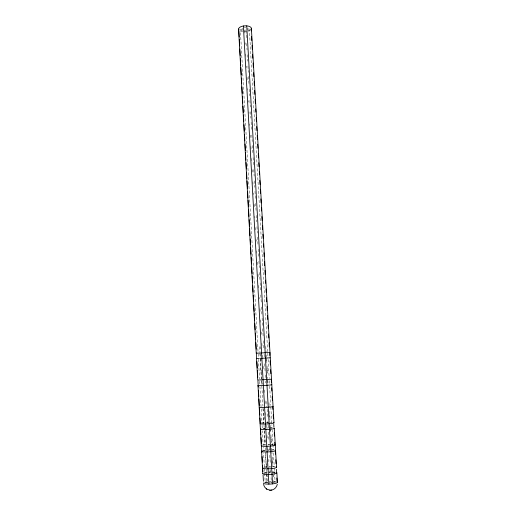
<?xml version="1.0" encoding="UTF-8"?>
<svg xmlns="http://www.w3.org/2000/svg" width="516" height="516" viewBox="0 0 516 516"><rect width="100%" height="100%" fill="white"/><g stroke="black" fill="none" stroke-linecap="round" stroke-linejoin="round"><path stroke-width="0.39" stroke-dasharray="2.58 1.94" d="M247.525 29.348L247.835 29.006L250.479 29.231M267.481 482.608L264.972 482.802M266.953 473.082L264.45 473.275M242.875 29.805L240.424 30.999L258.058 352.286M264.134 428.931A3.225 0.361 -3.2 0 1 264.211 428.835L264.985 428.628L262.928 428.532M272.545 482.163L275.067 481.505L274.306 468.057M272.009 472.65L274.531 472.03M271.693 467.07L274.215 466.47L273.403 452.242M271.384 450.275L273.267 449.875L273.003 445.153M271.7 444.618L272.958 444.366L272.158 430.26M270.139 428.248L272.022 427.912L271.842 424.791M239.456 29.657L242.12 29.225L242.41 29.541M275.621 482.131L273.461 482.383A3.257 0.613 -3.2 0 1 273.615 482.531L273.48 480.144M273.641 472.766L275.08 472.611M244.255 27.483L245.797 27.425M271.351 445.011L272.777 444.876M263.992 423.12L261.941 423.036L259.948 386.729M264.521 445.056L263.147 444.966L262.367 430.854M265.514 450.629L263.444 450.474L263.276 447.327M264.36 467.083L267.133 467.354L266.359 467.644L265.521 452.532M264.663 472.643L267.443 472.933M267.965 482.454L265.185 482.125L263.579 452.848M247.641 29.896L249.434 30.657L267.688 351.744M267.778 353.312L267.952 356.343M268.127 359.439L269.21 378.415M269.339 380.737L269.513 383.801M269.649 386.168L270.739 405.344M270.829 406.924L271.713 422.456M266.404 354.943L266.533 357.233M266.572 357.994L266.843 362.774M267.024 365.96L267.43 373.12M267.656 377.099L267.746 378.692M267.836 380.26L268.049 384.123M269.591 411.317L270.074 419.921M270.565 428.544L270.745 431.705M270.919 434.859L271.371 442.754M271.861 451.461L271.997 453.848M272.177 457.034L272.674 465.793M273.216 475.371L273.306 476.958M265.772 346.365L266.082 351.873M266.52 359.588L266.701 362.767M267.017 368.334L267.288 373.1M267.688 380.234L267.907 384.091M268.959 402.68L269.178 406.563M269.616 414.38L269.926 419.843M270.236 425.326L270.416 428.461M270.507 430.041L270.59 431.615M270.906 437.136L271.216 442.651M271.532 448.178L271.661 450.558M272.203 460.098L272.519 465.664M272.835 471.25L272.925 472.843M272.97 473.643L273.145 476.816M245.977 30.637L246.384 37.868M246.693 43.492L247.054 49.923M247.325 54.741L247.686 61.165M247.957 65.99L248.319 72.414M248.544 76.433L248.951 83.663M249.267 89.287L249.628 95.712M249.899 100.53L250.26 106.96M250.524 111.779L250.886 118.209M251.111 122.221L251.563 130.258M251.834 135.076L252.195 141.507M252.421 145.518L252.827 152.749M253.098 157.574L253.504 164.804M253.775 169.622L254.13 176.046M254.401 180.871L254.762 187.295M254.988 191.313L255.439 199.344M255.665 203.362L256.071 210.593M256.342 215.411L256.704 221.841M256.974 226.659L257.336 233.09M257.555 237.102L258.006 245.139M258.232 249.157L258.639 256.387M258.909 261.206L259.271 267.63M259.542 272.454L259.948 279.685M260.129 282.897L260.58 290.927M260.806 294.946L261.206 302.176M261.477 306.994L261.883 314.225M262.109 318.243L262.515 325.473M262.696 328.686L263.147 336.722M263.373 340.741L263.824 348.771M264.134 354.324L264.308 357.388M264.663 363.754L265.114 371.752M265.288 374.951L265.514 378.95M265.65 381.298L265.734 382.846M266.785 401.532L267.043 406.221A6.953 0.555 -3.2 0 0 265.83 406.279M267.224 409.362L267.662 417.218M267.881 421.146L268.017 423.507M268.107 425.087L268.281 428.241M268.501 432.202L268.946 440.129M269.352 447.269L269.526 450.455M269.797 455.254L270.249 463.252M270.603 469.657L270.829 473.675M271.055 477.674L271.371 483.266M244.436 30.702L244.571 33.108M245.106 42.751L245.197 44.357M245.739 53.999L245.868 56.412M246.409 66.048L246.5 67.66M247.035 77.297L247.17 79.709M247.661 88.546L247.751 90.152M248.331 100.601L248.422 102.207M248.964 111.849L249.054 113.456M249.634 123.898L249.725 125.504M250.26 135.147L250.395 137.559M250.886 146.396L251.021 148.808M251.563 158.444L251.692 160.857M252.189 169.693L252.324 172.105M252.859 181.748L252.995 184.16M253.485 192.997L253.575 194.603M254.111 204.246L254.246 206.652M254.788 216.294L254.878 217.9M255.414 227.543L255.549 229.955M256.084 239.598L256.175 241.204M256.71 250.84L256.845 253.253M257.342 262.089L257.516 265.308M258.013 274.144L258.148 276.557M258.639 285.393L258.819 288.605M259.309 297.442L259.4 299.048M259.935 308.691L260.116 311.903M260.567 319.939L260.703 322.352M261.238 331.994L261.373 334.4M261.864 343.237L261.999 345.649M262.528 355.182L262.657 357.485M263.147 366.25L263.283 368.643M264.469 389.948L264.644 393.069M265.076 400.868L265.25 403.983M265.734 412.607L265.908 415.748M266.437 425.184L266.566 427.551M267.011 435.472L267.185 438.645M267.669 447.372L267.849 450.558M268.339 459.356L268.475 461.755M268.965 470.566L269.146 473.778M269.591 481.776L269.681 483.369M260.438 346.668L260.574 349.022M261.128 359.072L261.219 360.665M261.741 370.185L261.876 372.571M262.444 382.795L262.528 384.33M264.334 416.909L264.463 419.25M265.592 439.645L265.727 442.006M266.907 463.387L267.043 465.767M267.572 475.313L267.662 476.9M259.671 346.707L259.974 352.215M260.064 353.763L260.27 357.575M260.361 359.136L261.457 379.021M261.586 381.363L261.76 384.446M261.844 386.02L262.954 406.124M263.089 408.491L263.908 423.339M263.992 424.913L264.211 428.835M264.34 431.202L265.127 445.392M265.256 447.772L265.43 450.939M266.443 469.244L266.669 473.237A3.251 0.568 -3.2 0 0 266.591 473.391L267.12 482.937M266.707 474.03L267.191 482.776A3.257 0.613 -3.2 0 0 267.269 483.086M259.941 353.008L260.193 357.588M260.238 358.356L261.38 379.06M261.425 379.853L261.683 384.491M263.012 408.569L263.831 423.436M264.224 430.512L265.011 444.721M265.45 452.655L266.282 467.786M258.142 353.853L258.355 357.646M258.439 359.194L259.522 378.97M259.651 381.292L259.819 384.362M262.07 425.377L262.238 428.499M250.163 30.238A6.418 2.922 -3.2 0 1 248.099 31.166M246.551 31.515A6.418 2.922 -3.2 0 1 244.352 31.682M242.739 31.586A6.418 2.922 -3.2 0 1 240.05 30.831M247.577 27.993A2.961 1.348 -3.2 0 1 247.835 29.006M245.713 30.038A2.961 1.348 -3.2 0 1 244.191 30.102M242.12 29.225A2.961 1.348 -3.2 0 1 242.443 28.187M261.548 423.107A6.972 0.722 -3.2 0 1 264.398 422.727M266.14 422.578A6.972 0.722 -3.2 0 1 268.533 422.456M270.229 422.43A6.972 0.722 -3.2 0 1 272.138 422.475M268.759 406.157A6.953 0.555 -3.2 0 1 269.829 406.137M266.901 422.914A3.219 0.335 -3.2 0 1 268.52 422.862M262.754 445.05A7.005 0.942 -3.2 0 1 265.611 444.599M267.959 444.399A7.005 0.942 -3.2 0 1 269.758 444.321M271.468 444.308A7.005 0.942 -3.2 0 1 273.39 444.399M263.134 428.364A6.985 0.78 -3.2 0 1 264.702 428.177M267.043 427.99A6.985 0.78 -3.2 0 1 268.243 427.925M269.991 427.88A6.985 0.78 -3.2 0 1 272.022 427.912M267.611 450.481A3.238 0.464 -3.2 0 1 269.275 450.378M268.133 444.889A3.231 0.439 -3.2 0 1 269.758 444.85M262.399 450.745A7.011 1 -3.2 0 1 265.914 450.094M267.662 449.933A7.011 1 -3.2 0 1 269.475 449.829M271.777 449.81A7.011 1 -3.2 0 1 274.099 449.952M264.437 482.35A7.056 1.329 -3.2 0 1 267.662 481.667M269.423 481.48A7.056 1.329 -3.2 0 1 271.242 481.383M273.564 481.389A7.056 1.329 -3.2 0 1 275.905 481.628M264.269 472.746A7.043 1.226 -3.2 0 1 267.14 472.211M268.894 472.03A7.043 1.226 -3.2 0 1 270.713 471.934M273.029 471.927A7.043 1.226 -3.2 0 1 275.363 472.14M270.21 482.131A3.257 0.613 -3.2 0 1 271.848 482.112M268.849 472.701A3.251 0.568 -3.2 0 1 270.519 472.598M263.966 467.186A7.037 1.174 -3.2 0 1 266.83 466.664M269.191 466.445A7.037 1.174 -3.2 0 1 270.403 466.387M272.712 466.38A7.037 1.174 -3.2 0 1 275.402 466.638M268.539 467.128A3.251 0.542 -3.2 0 1 271.003 467.025"/><path stroke-width="0.77" d="M277.286 484.311C276.718 487.652 273.545 490.406 270.12 490.187M271.345 490.135L271.758 490.058M271.351 382.298L271.339 379.234L257.71 380.073L256.536 358.562L259.167 358.472M270.12 357.814L260.174 358.427M238.573 29.012L256.246 353.215L256.8 353.17M269.21 352.499L269.965 352.447L269.816 355.505M268.565 352.538L256.246 353.215M256.581 358.568L256.426 353.196M266.753 489.123L269.926 490.174M269.791 490.168L270.21 490.194M263.502 484.44L264.514 486.878L266.359 488.852M266.256 488.781L266.843 489.187M251.389 28.27L274.002 422.888M274.319 428.39L276.544 467.251M276.866 472.856L277.415 482.402M251.144 29.289L251.234 30.895M251.556 36.526L251.789 40.545M252.066 45.369L252.292 49.388M252.569 54.212L252.801 58.231M253.079 63.049L253.304 67.074M253.627 72.698L253.859 76.716M254.136 81.541L254.362 85.559M254.64 90.384L254.872 94.402M255.149 99.227L255.375 103.245M255.697 108.876L255.884 112.088M256.207 117.719L256.439 121.737M256.71 126.562L256.942 130.58M257.22 135.405L257.452 139.423M257.723 144.248L257.955 148.266M258.277 153.891L258.51 157.915M258.78 162.734L259.013 166.758M259.29 171.576L259.477 174.795M259.793 180.419L260.025 184.444M260.303 189.262L260.535 193.287M260.857 198.912L261.083 202.93M261.36 207.755L261.548 210.973M261.87 216.597L262.096 220.616M262.373 225.44L262.605 229.459M262.883 234.283L263.108 238.302M263.431 243.933L263.618 247.145M263.94 252.775L264.166 256.794M264.444 261.618L264.676 265.637M264.953 270.461L265.179 274.48M265.501 280.104L265.688 283.323M266.011 288.947L266.192 292.166M266.514 297.79L266.746 301.808M267.024 306.633L267.249 310.651M267.527 315.476L267.759 319.494M268.081 325.125L268.262 328.337M268.584 333.968L268.817 337.986M269.094 342.811L269.326 346.829M270.132 360.961L270.358 364.928M270.629 369.695L270.861 373.661M271.668 387.819L271.855 391.031M272.177 396.649L272.403 400.661M272.906 409.401L272.725 406.279A6.953 0.555 -3.2 0 1 266.72 407.343A6.953 0.555 -3.2 0 1 259.251 407.124M273.216 414.858L273.441 418.76M273.751 424.223L273.932 427.358M274.248 432.86L274.428 436.007M274.789 442.302L274.925 444.663M275.286 450.99L275.467 454.164M275.789 459.724L276.015 463.69M276.331 469.263L276.518 472.45M276.834 478.003L277.06 481.97M246.745 25.845L272.545 483.892M243.397 25.974L268.868 484.124M238.831 30.567L239.179 37.004M239.314 39.416L239.663 45.853M239.837 49.072L240.192 55.509M240.366 58.727L240.72 65.164M240.849 67.577L241.243 74.82M241.417 78.039L241.727 83.669M241.901 86.888L242.256 93.325M242.43 96.544L242.778 102.981M242.959 106.199L243.307 112.63M243.436 115.049L243.791 121.486M243.965 124.704L244.313 131.135M244.494 134.354L244.842 140.791M245.016 144.009L245.371 150.446M245.5 152.859L245.893 160.102M246.029 162.514L246.377 168.951M246.551 172.17L246.906 178.607M247.035 181.019L247.428 188.263M247.609 191.481L247.957 197.918M248.086 200.331L248.441 206.768M248.615 209.986L248.97 216.423M249.144 219.642L249.492 226.079M249.628 228.491L250.021 235.728M250.195 238.947L250.505 244.584M250.679 247.803L251.028 254.233M251.202 257.452L251.556 263.889M251.731 267.107L252.085 273.545M252.214 275.957L252.563 282.394M252.743 285.612L253.092 292.05M253.266 295.268L253.62 301.705M253.795 304.924L254.143 311.361M254.278 313.773L254.627 320.21M254.801 323.429L255.156 329.866M255.33 333.084L255.678 339.522M255.859 342.74L256.207 349.177M256.891 361.71L257.239 368.069M257.368 370.449L257.755 377.602M257.929 380.756L258.271 386.987M258.445 390.199L258.793 396.623M258.929 399.036L259.277 405.46M259.451 408.627L259.793 414.87M259.961 417.999L260.257 423.462A6.972 0.722 -3.2 0 0 267.353 423.952A6.972 0.722 -3.2 0 0 273.667 422.656M260.561 428.951L260.857 434.459M261.031 437.613L261.373 443.915M261.502 446.276L261.851 452.616M262.064 456.589L262.367 462.149M262.541 465.329L262.889 471.701M263.063 474.888L263.412 481.235M258 385.478L261.29 445.74M261.593 451.294L262.805 473.623M238.669 29.522A6.418 2.922 -3.2 0 1 245.629 25.8A6.418 2.922 -3.2 0 1 250.963 29.535M274.712 444.599A7.005 0.942 -3.2 0 1 269.204 446.211A7.005 0.942 -3.2 0 1 261.348 445.572M274.254 428.261A6.985 0.78 -3.2 0 1 266.45 429.57A6.985 0.78 -3.2 0 1 260.935 428.802M276.363 466.961A7.037 1.174 -3.2 0 1 269.249 468.786A7.037 1.174 -3.2 0 1 262.831 467.606M275.241 450.197A7.011 1 -3.2 0 1 268.61 451.874A7.011 1 -3.2 0 1 261.922 450.932M277.344 482.176A7.056 1.329 -3.2 0 1 270.41 484.072A7.056 1.329 -3.2 0 1 263.386 482.944M276.86 472.746A7.043 1.226 -3.2 0 1 269.558 474.443A7.043 1.226 -3.2 0 1 262.87 473.411M271.648 384.626A6.921 0.342 -3.2 0 1 264.895 385.426A6.921 0.342 -3.2 0 1 258.181 385.375"/></g></svg>
